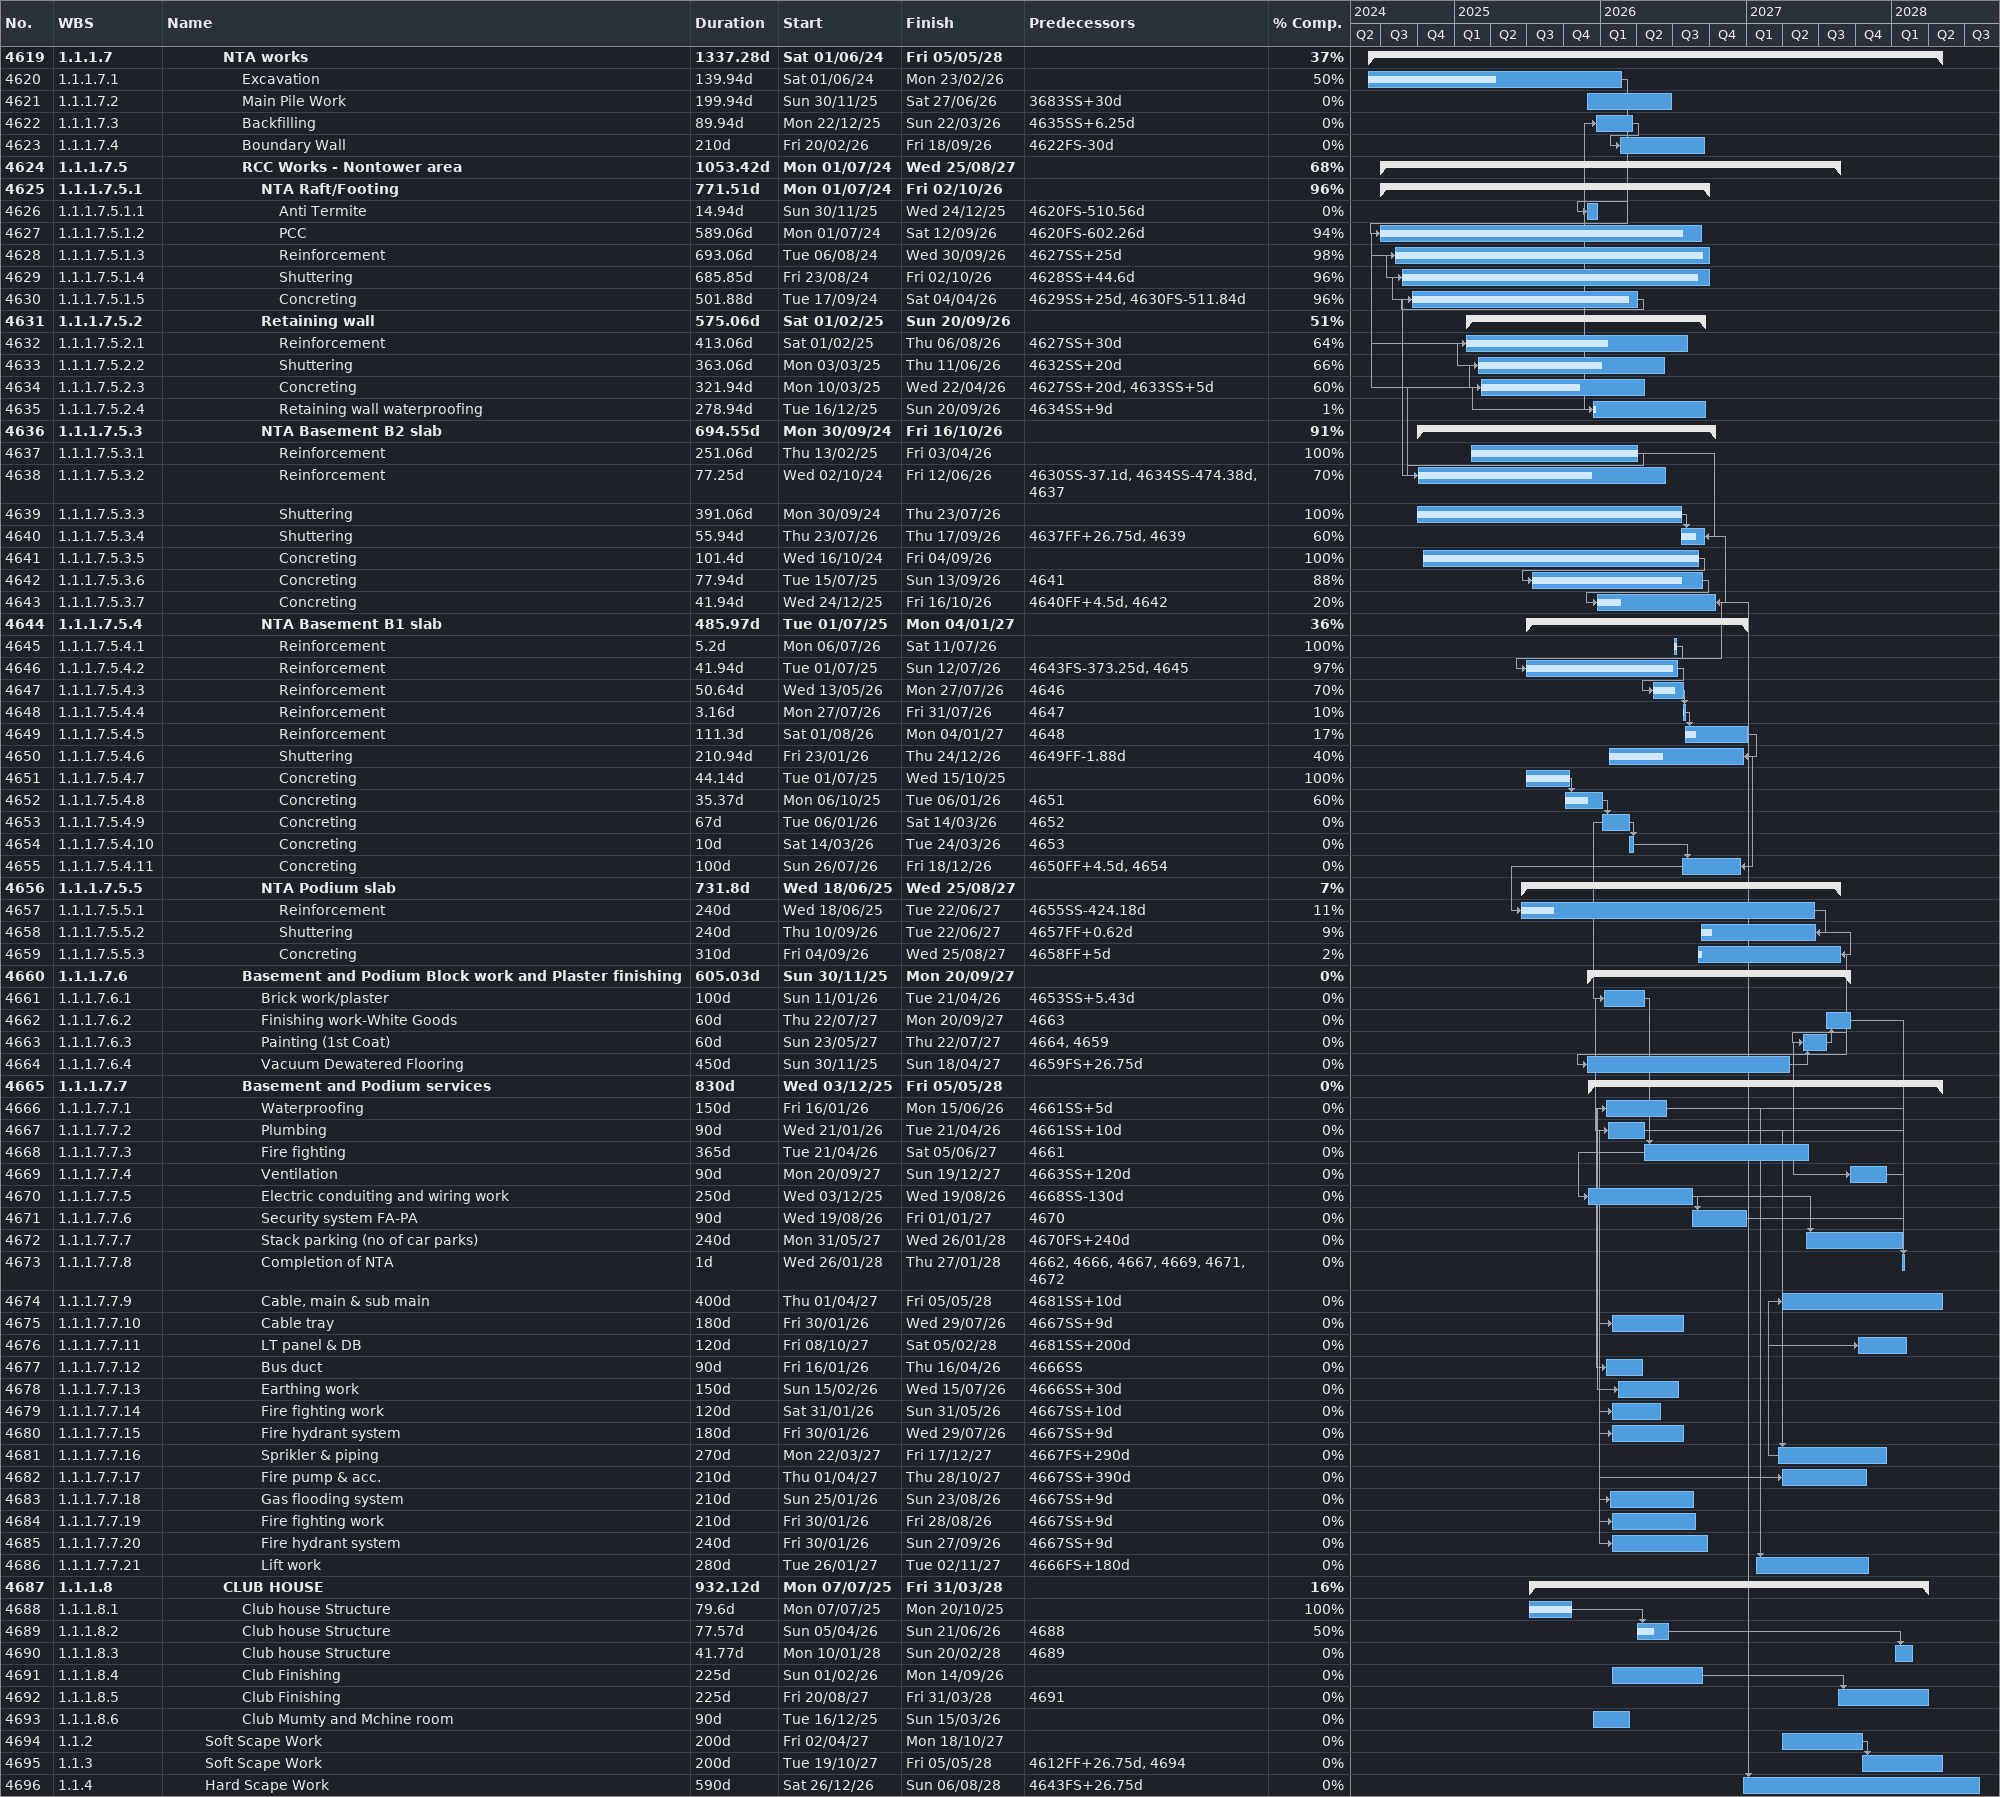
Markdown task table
| ID | WBS | Task | Duration | Start | Finish | Predecessors | % complete |
|---|---|---|---|---|---|---|---|
| 4619 | 1.1.1.7 | **NTA works** | 1337.28d | 2024-06-01 | 2028-05-05 |  | 37 |
| 4620 | 1.1.1.7.1 | Excavation | 139.94d | 2024-06-01 | 2026-02-23 |  | 50 |
| 4621 | 1.1.1.7.2 | Main Pile Work | 199.94d | 2025-11-30 | 2026-06-27 | 3683SS+30d | 0 |
| 4622 | 1.1.1.7.3 | Backfilling | 89.94d | 2025-12-22 | 2026-03-22 | 4635SS+6.25d | 0 |
| 4623 | 1.1.1.7.4 | Boundary Wall | 210d | 2026-02-20 | 2026-09-18 | 4622FS-30d | 0 |
| 4624 | 1.1.1.7.5 | **RCC Works - Nontower area** | 1053.42d | 2024-07-01 | 2027-08-25 |  | 68 |
| 4625 | 1.1.1.7.5.1 | **NTA Raft/Footing** | 771.51d | 2024-07-01 | 2026-10-02 |  | 96 |
| 4626 | 1.1.1.7.5.1.1 | Anti Termite | 14.94d | 2025-11-30 | 2025-12-24 | 4620FS-510.56d | 0 |
| 4627 | 1.1.1.7.5.1.2 | PCC | 589.06d | 2024-07-01 | 2026-09-12 | 4620FS-602.26d | 94 |
| 4628 | 1.1.1.7.5.1.3 | Reinforcement | 693.06d | 2024-08-06 | 2026-09-30 | 4627SS+25d | 98 |
| 4629 | 1.1.1.7.5.1.4 | Shuttering | 685.85d | 2024-08-23 | 2026-10-02 | 4628SS+44.6d | 96 |
| 4630 | 1.1.1.7.5.1.5 | Concreting | 501.88d | 2024-09-17 | 2026-04-04 | 4629SS+25d, 4630FS-511.84d | 96 |
| 4631 | 1.1.1.7.5.2 | **Retaining wall** | 575.06d | 2025-02-01 | 2026-09-20 |  | 51 |
| 4632 | 1.1.1.7.5.2.1 | Reinforcement | 413.06d | 2025-02-01 | 2026-08-06 | 4627SS+30d | 64 |
| 4633 | 1.1.1.7.5.2.2 | Shuttering | 363.06d | 2025-03-03 | 2026-06-11 | 4632SS+20d | 66 |
| 4634 | 1.1.1.7.5.2.3 | Concreting | 321.94d | 2025-03-10 | 2026-04-22 | 4627SS+20d, 4633SS+5d | 60 |
| 4635 | 1.1.1.7.5.2.4 | Retaining wall waterproofing | 278.94d | 2025-12-16 | 2026-09-20 | 4634SS+9d | 1 |
| 4636 | 1.1.1.7.5.3 | **NTA Basement B2 slab** | 694.55d | 2024-09-30 | 2026-10-16 |  | 91 |
| 4637 | 1.1.1.7.5.3.1 | Reinforcement | 251.06d | 2025-02-13 | 2026-04-03 |  | 100 |
| 4638 | 1.1.1.7.5.3.2 | Reinforcement | 77.25d | 2024-10-02 | 2026-06-12 | 4630SS-37.1d, 4634SS-474.38d, 4637 | 70 |
| 4639 | 1.1.1.7.5.3.3 | Shuttering | 391.06d | 2024-09-30 | 2026-07-23 |  | 100 |
| 4640 | 1.1.1.7.5.3.4 | Shuttering | 55.94d | 2026-07-23 | 2026-09-17 | 4637FF+26.75d, 4639 | 60 |
| 4641 | 1.1.1.7.5.3.5 | Concreting | 101.4d | 2024-10-16 | 2026-09-04 |  | 100 |
| 4642 | 1.1.1.7.5.3.6 | Concreting | 77.94d | 2025-07-15 | 2026-09-13 | 4641 | 88 |
| 4643 | 1.1.1.7.5.3.7 | Concreting | 41.94d | 2025-12-24 | 2026-10-16 | 4640FF+4.5d, 4642 | 20 |
| 4644 | 1.1.1.7.5.4 | **NTA Basement B1 slab** | 485.97d | 2025-07-01 | 2027-01-04 |  | 36 |
| 4645 | 1.1.1.7.5.4.1 | Reinforcement | 5.2d | 2026-07-06 | 2026-07-11 |  | 100 |
| 4646 | 1.1.1.7.5.4.2 | Reinforcement | 41.94d | 2025-07-01 | 2026-07-12 | 4643FS-373.25d, 4645 | 97 |
| 4647 | 1.1.1.7.5.4.3 | Reinforcement | 50.64d | 2026-05-13 | 2026-07-27 | 4646 | 70 |
| 4648 | 1.1.1.7.5.4.4 | Reinforcement | 3.16d | 2026-07-27 | 2026-07-31 | 4647 | 10 |
| 4649 | 1.1.1.7.5.4.5 | Reinforcement | 111.3d | 2026-08-01 | 2027-01-04 | 4648 | 17 |
| 4650 | 1.1.1.7.5.4.6 | Shuttering | 210.94d | 2026-01-23 | 2026-12-24 | 4649FF-1.88d | 40 |
| 4651 | 1.1.1.7.5.4.7 | Concreting | 44.14d | 2025-07-01 | 2025-10-15 |  | 100 |
| 4652 | 1.1.1.7.5.4.8 | Concreting | 35.37d | 2025-10-06 | 2026-01-06 | 4651 | 60 |
| 4653 | 1.1.1.7.5.4.9 | Concreting | 67d | 2026-01-06 | 2026-03-14 | 4652 | 0 |
| 4654 | 1.1.1.7.5.4.10 | Concreting | 10d | 2026-03-14 | 2026-03-24 | 4653 | 0 |
| 4655 | 1.1.1.7.5.4.11 | Concreting | 100d | 2026-07-26 | 2026-12-18 | 4650FF+4.5d, 4654 | 0 |
| 4656 | 1.1.1.7.5.5 | **NTA Podium slab** | 731.8d | 2025-06-18 | 2027-08-25 |  | 7 |
| 4657 | 1.1.1.7.5.5.1 | Reinforcement | 240d | 2025-06-18 | 2027-06-22 | 4655SS-424.18d | 11 |
| 4658 | 1.1.1.7.5.5.2 | Shuttering | 240d | 2026-09-10 | 2027-06-22 | 4657FF+0.62d | 9 |
| 4659 | 1.1.1.7.5.5.3 | Concreting | 310d | 2026-09-04 | 2027-08-25 | 4658FF+5d | 2 |
| 4660 | 1.1.1.7.6 | **Basement and Podium Block work and Plaster finishing** | 605.03d | 2025-11-30 | 2027-09-20 |  | 0 |
| 4661 | 1.1.1.7.6.1 | Brick work/plaster | 100d | 2026-01-11 | 2026-04-21 | 4653SS+5.43d | 0 |
| 4662 | 1.1.1.7.6.2 | Finishing work-White Goods | 60d | 2027-07-22 | 2027-09-20 | 4663 | 0 |
| 4663 | 1.1.1.7.6.3 | Painting (1st Coat) | 60d | 2027-05-23 | 2027-07-22 | 4664, 4659 | 0 |
| 4664 | 1.1.1.7.6.4 | Vacuum Dewatered Flooring | 450d | 2025-11-30 | 2027-04-18 | 4659FS+26.75d | 0 |
| 4665 | 1.1.1.7.7 | **Basement and Podium services** | 830d | 2025-12-03 | 2028-05-05 |  | 0 |
| 4666 | 1.1.1.7.7.1 | Waterproofing | 150d | 2026-01-16 | 2026-06-15 | 4661SS+5d | 0 |
| 4667 | 1.1.1.7.7.2 | Plumbing | 90d | 2026-01-21 | 2026-04-21 | 4661SS+10d | 0 |
| 4668 | 1.1.1.7.7.3 | Fire fighting | 365d | 2026-04-21 | 2027-06-05 | 4661 | 0 |
| 4669 | 1.1.1.7.7.4 | Ventilation | 90d | 2027-09-20 | 2027-12-19 | 4663SS+120d | 0 |
| 4670 | 1.1.1.7.7.5 | Electric conduiting and wiring work | 250d | 2025-12-03 | 2026-08-19 | 4668SS-130d | 0 |
| 4671 | 1.1.1.7.7.6 | Security system FA-PA | 90d | 2026-08-19 | 2027-01-01 | 4670 | 0 |
| 4672 | 1.1.1.7.7.7 | Stack parking (no of car parks) | 240d | 2027-05-31 | 2028-01-26 | 4670FS+240d | 0 |
| 4673 | 1.1.1.7.7.8 | Completion of NTA | 1d | 2028-01-26 | 2028-01-27 | 4662, 4666, 4667, 4669, 4671, 4672 | 0 |
| 4674 | 1.1.1.7.7.9 | Cable, main & sub main | 400d | 2027-04-01 | 2028-05-05 | 4681SS+10d | 0 |
| 4675 | 1.1.1.7.7.10 | Cable tray | 180d | 2026-01-30 | 2026-07-29 | 4667SS+9d | 0 |
| 4676 | 1.1.1.7.7.11 | LT panel & DB | 120d | 2027-10-08 | 2028-02-05 | 4681SS+200d | 0 |
| 4677 | 1.1.1.7.7.12 | Bus duct | 90d | 2026-01-16 | 2026-04-16 | 4666SS | 0 |
| 4678 | 1.1.1.7.7.13 | Earthing work | 150d | 2026-02-15 | 2026-07-15 | 4666SS+30d | 0 |
| 4679 | 1.1.1.7.7.14 | Fire fighting work | 120d | 2026-01-31 | 2026-05-31 | 4667SS+10d | 0 |
| 4680 | 1.1.1.7.7.15 | Fire hydrant system | 180d | 2026-01-30 | 2026-07-29 | 4667SS+9d | 0 |
| 4681 | 1.1.1.7.7.16 | Sprikler & piping | 270d | 2027-03-22 | 2027-12-17 | 4667FS+290d | 0 |
| 4682 | 1.1.1.7.7.17 | Fire pump & acc. | 210d | 2027-04-01 | 2027-10-28 | 4667SS+390d | 0 |
| 4683 | 1.1.1.7.7.18 | Gas flooding system | 210d | 2026-01-25 | 2026-08-23 | 4667SS+9d | 0 |
| 4684 | 1.1.1.7.7.19 | Fire fighting work | 210d | 2026-01-30 | 2026-08-28 | 4667SS+9d | 0 |
| 4685 | 1.1.1.7.7.20 | Fire hydrant system | 240d | 2026-01-30 | 2026-09-27 | 4667SS+9d | 0 |
| 4686 | 1.1.1.7.7.21 | Lift work | 280d | 2027-01-26 | 2027-11-02 | 4666FS+180d | 0 |
| 4687 | 1.1.1.8 | **CLUB HOUSE** | 932.12d | 2025-07-07 | 2028-03-31 |  | 16 |
| 4688 | 1.1.1.8.1 | Club house Structure | 79.6d | 2025-07-07 | 2025-10-20 |  | 100 |
| 4689 | 1.1.1.8.2 | Club house Structure | 77.57d | 2026-04-05 | 2026-06-21 | 4688 | 50 |
| 4690 | 1.1.1.8.3 | Club house Structure | 41.77d | 2028-01-10 | 2028-02-20 | 4689 | 0 |
| 4691 | 1.1.1.8.4 | Club Finishing | 225d | 2026-02-01 | 2026-09-14 |  | 0 |
| 4692 | 1.1.1.8.5 | Club Finishing | 225d | 2027-08-20 | 2028-03-31 | 4691 | 0 |
| 4693 | 1.1.1.8.6 | Club Mumty and Mchine room | 90d | 2025-12-16 | 2026-03-15 |  | 0 |
| 4694 | 1.1.2 | Soft Scape Work | 200d | 2027-04-02 | 2027-10-18 |  | 0 |
| 4695 | 1.1.3 | Soft Scape Work | 200d | 2027-10-19 | 2028-05-05 | 4612FF+26.75d, 4694 | 0 |
| 4696 | 1.1.4 | Hard Scape Work | 590d | 2026-12-26 | 2028-08-06 | 4643FS+26.75d | 0 |
